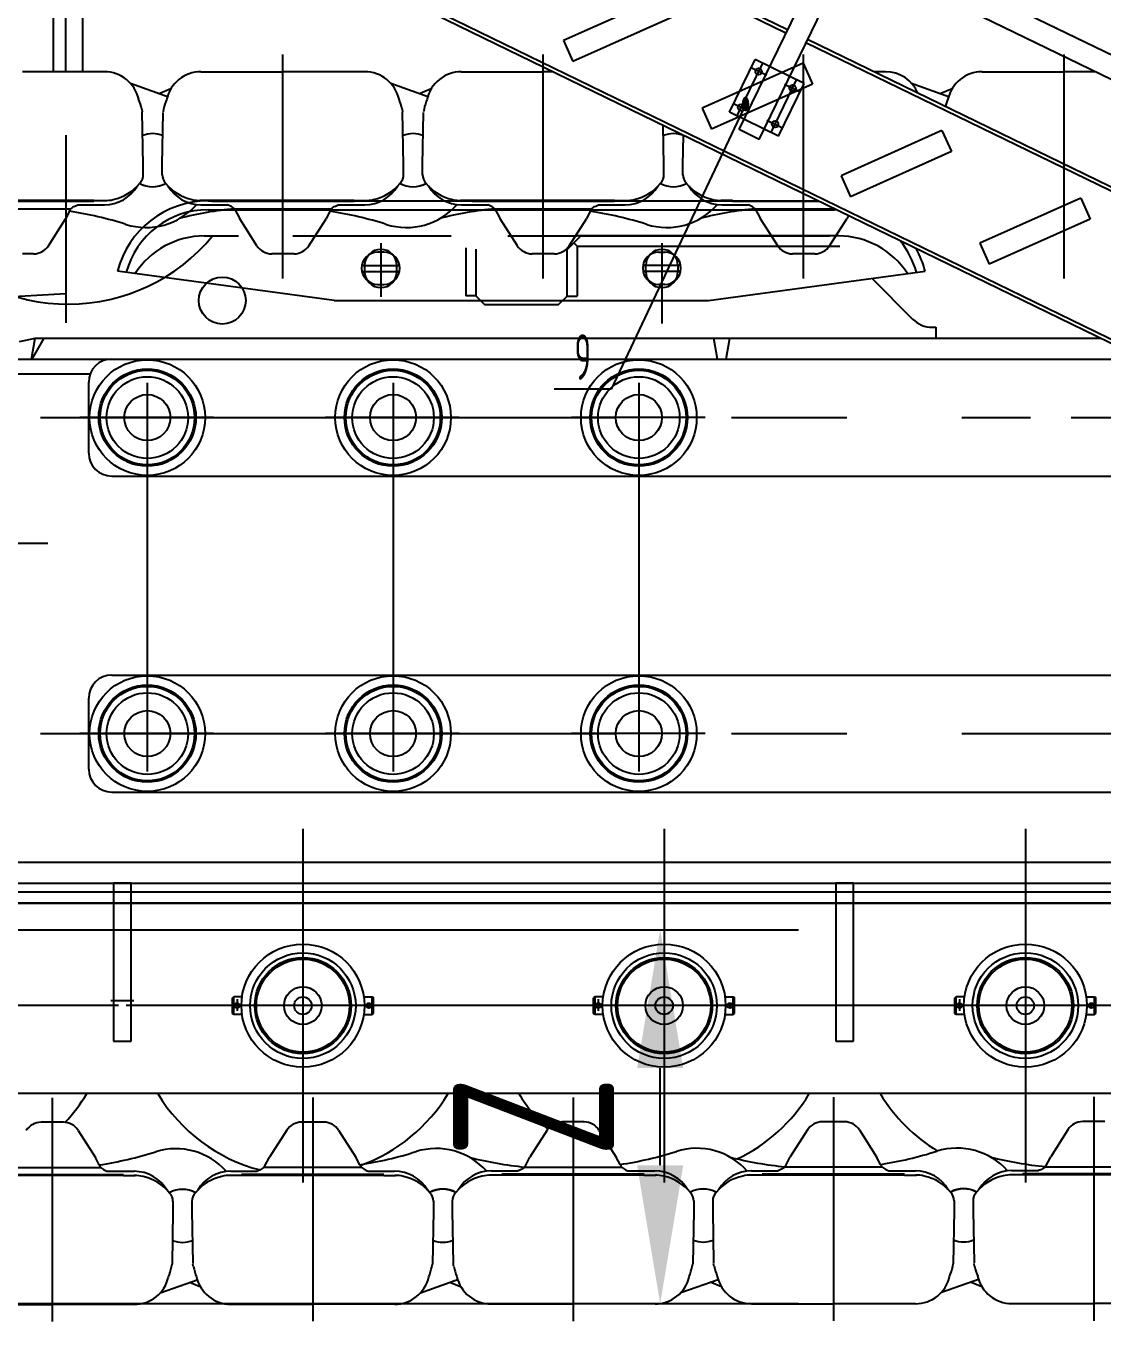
# Model space of a CAD drawing. Header units: millimetres. Extents: x 0 to 42000, y 0 to 29700.
# Drawn here: x 14657 to 16993, y 8203 to 11059 of the extents above; entities that cross this region are included whole.
import ezdxf
from ezdxf.enums import TextEntityAlignment as Align

# ---------------------------------------------------------------- set-up
doc = ezdxf.new("R2010")
doc.units = ezdxf.units.MM
doc.header["$LTSCALE"] = 1000
doc.linetypes.add('F', pattern=[0.75, 0.5, -0.25])
doc.linetypes.add('G', pattern=[2, 1.25, -0.25, 0.25, -0.25])
for name, color, linetype in [('01', 7, 'Continuous'), ('02', 1, 'Continuous'), ('04', 2, 'F'), ('05', 142, 'G'), ('08', 1, 'Continuous'), ('11', 3, 'Continuous')]:
    doc.layers.add(name, color=color, linetype=linetype)
doc.styles.get("Standard").update_dxf_attribs({"font": 'isocp', "width": 0.707, "bigfont": 'intecad.shx'})
doc.dimstyles.new('INTE', dxfattribs={"dimscale": 100, "dimtxt": 3.5, "dimasz": 3, "dimexe": 3, "dimexo": 0, "dimgap": 1, "dimtad": 1, "dimdec": 0, "dimdsep": 46, "dimtxsty": 'Standard', "dimcen": 0, "dimclrd": 1, "dimclre": 1, "dimclrt": 3, "dimaunit": 1, "dimadec": 0, "dimazin": 0, "dimtfac": 1, "dimtmove": 0, "dimatfit": 0, "dimfxl": 1, "dimarcsym": 0})

# ---------------------------------------------------------------- blocks, each defined once
blk = doc.blocks.new('were')
at = {"layer": '01', "ltscale": 1.333333}
for p, q in [((11930.9, 31577.2), (11930.9, 31766)), ((11957.2, 31577.2), (11957.2, 31766)), ((11994.2, 31577.2), (11994.2, 31766))]:
    blk.add_line(p, q, dxfattribs=at)
blk = doc.blocks.new('178')
for p, q in [((-12459.1, 12476.6), (-12451.2, 12521.6)), ((-12432.2, 12521.6), (-12458.1, 12476.6)), ((-12451.2, 12521.6), (-10978.1, 12521.6)), ((-12432.2, 12521.6), (-10139.2, 12521.6)), ((-10970.1, 12476.6), (-10978.1, 12521.6)), ((-10951.1, 12476.6), (-10943.2, 12521.6)), ((-10943.2, 12521.6), (-10139.2, 12521.6)), ((-12763.1, 12476.6), (-10046.7, 12476.6)), ((-12459.1, 12476.6), (-10970.1, 12476.6)), ((-12304.8, 12476.6), (-10046.7, 12476.6)), ((-10951.1, 12476.6), (-10046.7, 12476.6)), ((-13960.1, 12444.6), (-12331.5, 12444.6)), ((-12285.1, 12222.6), (-9710.3, 12222.6)), ((-12284.8, 11536.9), (-7964.8, 11536.9)), ((-13312.6, 11384.6), (-6835.6, 11384.6)), ((-13312.6, 11339.6), (-6835.6, 11339.6)), ((-13097.1, 11320.6), (-6477.1, 11320.6)), ((-13097.1, 11295.6), (-6445.1, 11295.6))]:
    blk.add_line(p, q)
at = {"ltscale": 0.8}
for centre, radius in [((-11870.1, 11073.6), 133.5), ((-11086.1, 11073.6), 133.5), ((-10302.1, 11073.6), 133.5), ((-11870.1, 11073.6), 114.5), ((-11086.1, 11073.6), 114.5), ((-10302.1, 11073.6), 114.5)]:
    blk.add_circle(centre, radius, dxfattribs=at)
for centre in [(-12013.1, 11073.6), (-11727.1, 11073.6), (-11229.1, 11073.6), (-10943.1, 11073.6), (-10445.1, 11073.6), (-10159.1, 11073.6)]:
    blk.add_circle(centre, 5.5)
at = {"layer": '01'}
for p, q in [((-12300.7, 13099.9), (-12478.7, 13099.9)), ((-12091.6, 13099.9), (-11913.6, 13099.9)), ((-11735.6, 13099.9), (-11913.6, 13099.9)), ((-11526.4, 13099.9), (-11348.4, 13099.9)), ((-11327.9, 13099.9), (-11348.4, 13099.9)), ((-10605.3, 13099.9), (-10630.7, 13099.9)), ((-10396.1, 13099.9), (-10218.1, 13099.9)), ((-10151, 13099.9), (-10218.1, 13099.9)), ((-12244.4, 13074.9), (-12161.9, 13045.9)), ((-12156.6, 13063.2), (-12181, 13053)), ((-11679.3, 13074.9), (-11596.8, 13045.9)), ((-11591.5, 13063.2), (-11615.9, 13053)), ((-10548.9, 13074.9), (-10466.4, 13045.9)), ((-10461.1, 13063.2), (-10485.5, 13053)), ((-12219.9, 13018.7), (-12218.7, 13012.8)), ((-12216.7, 12897.6), (-12218.7, 13012.8)), ((-12175.6, 12897.6), (-12173.6, 13011.8)), ((-12172.4, 13018.7), (-12173.6, 13012.8)), ((-11654.8, 13018.7), (-11653.6, 13012.8)), ((-11651.6, 12897.6), (-11653.6, 13012.8)), ((-11610.4, 12897.6), (-11608.4, 13011.8)), ((-11607.2, 13018.7), (-11608.4, 13012.8)), ((-11086.4, 12897.6), (-11087.9, 12983.1)), ((-11045.3, 12897.6), (-11044.1, 12961.9)), ((-12216.7, 12875.7), (-12216.7, 12897.6)), ((-12175.6, 12875.7), (-12175.6, 12897.6)), ((-11651.6, 12875.7), (-11651.6, 12897.6)), ((-11610.4, 12875.7), (-11610.4, 12897.6)), ((-11086.4, 12875.7), (-11086.4, 12897.6)), ((-11045.3, 12875.7), (-11045.3, 12897.6)), ((-12324.2, 12818.6), (-12633.3, 12818.6)), ((-12583.7, 12802.7), (-12373.8, 12802.7)), ((-12376.7, 12797.3), (-12385.1, 12781.1)), ((-12376.7, 12797.3), (-12373.8, 12802.7)), ((-12358.5, 12811.2), (-12300.9, 12811.2)), ((-12324.2, 12820.5), (-12298.7, 12820.5)), ((-12068.1, 12820.5), (-12093.6, 12820.5)), ((-12091.4, 12811.2), (-12033.8, 12811.2)), ((-11759.1, 12818.6), (-12068.1, 12818.6)), ((-12018.5, 12802.7), (-12007.2, 12781.1)), ((-12018.5, 12802.7), (-11808.7, 12802.7)), ((-11811.5, 12797.3), (-11819.9, 12781.1)), ((-11811.5, 12797.3), (-11808.7, 12802.7)), ((-11793.3, 12811.2), (-11735.8, 12811.2)), ((-11759.1, 12820.5), (-11733.6, 12820.5)), ((-11502.9, 12820.5), (-11528.4, 12820.5)), ((-11526.2, 12811.2), (-11468.7, 12811.2)), ((-11193.9, 12818.6), (-11503, 12818.6)), ((-11453.4, 12802.7), (-11442.1, 12781.1)), ((-11453.4, 12802.7), (-11243.5, 12802.7)), ((-11246.3, 12797.3), (-11254.8, 12781.1)), ((-11246.3, 12797.3), (-11243.5, 12802.7)), ((-11228.2, 12811.2), (-11170.6, 12811.2)), ((-11193.9, 12820.5), (-11168.4, 12820.5)), ((-10937.8, 12820.5), (-10963.3, 12820.5)), ((-10961.1, 12811.2), (-10903.5, 12811.2)), ((-10749.6, 12818.6), (-10937.8, 12818.6)), ((-10888.2, 12802.7), (-10876.9, 12781.1)), ((-10888.2, 12802.7), (-10717.1, 12802.7)), ((-12422.4, 12722.5), (-12385.1, 12781.1)), ((-11969.9, 12722.5), (-12007.2, 12781.1)), ((-11857.3, 12722.5), (-11819.9, 12781.1)), ((-11404.7, 12722.5), (-11442.1, 12781.1)), ((-11292.1, 12722.5), (-11254.8, 12781.1)), ((-10839.6, 12722.5), (-10876.9, 12781.1)), ((-10727, 12722.5), (-10689.6, 12781.1)), ((-10686.2, 12787.7), (-10689.6, 12781.1)), ((-12084.6, 12743.6), (-12009.7, 12743.6)), ((-12066.1, 12743.6), (-12009.7, 12743.6)), ((-11892.1, 12743.6), (-11548, 12743.6)), ((-11892.1, 12743.6), (-11548, 12743.6)), ((-11425.3, 12743.6), (-11275.6, 12743.6)), ((-11296.8, 12714), (-11267, 12743.6)), ((-10707.6, 12743.6), (-11275.6, 12743.6)), ((-11267, 12743.6), (-10727.1, 12743.6)), ((-11516.5, 12717.8), (-11516.8, 12613.7)), ((-11494.5, 12714.9), (-11494.8, 12613.7)), ((-11296.8, 12613), (-11296.8, 12714)), ((-11274.8, 12721.6), (-11282, 12728.8)), ((-11274.8, 12721.6), (-10705.1, 12721.6)), ((-11274.8, 12721.6), (-11274.8, 12613)), ((-12454.6, 12704.9), (-12478.7, 12704.9)), ((-11913.6, 12704.9), (-11937.8, 12704.9)), ((-11889.4, 12704.9), (-11913.6, 12704.9)), ((-11694.6, 12708.6), (-11707.6, 12708.6)), ((-11348.4, 12704.9), (-11372.6, 12704.9)), ((-11324.2, 12704.9), (-11348.4, 12704.9)), ((-11097.6, 12708.6), (-11084.6, 12708.6)), ((-10783.3, 12704.9), (-10807.5, 12704.9)), ((-10759.1, 12704.9), (-10783.3, 12704.9)), ((-11802.6, 12603.6), (-12272.6, 12667.6)), ((-11736.1, 12679.6), (-11736.1, 12666.6)), ((-11666.1, 12666.6), (-11666.1, 12679.6)), ((-11126.1, 12666.6), (-11126.1, 12679.6)), ((-11056.1, 12679.6), (-11056.1, 12666.6)), ((-10989.6, 12603.6), (-10519.6, 12667.6)), ((-11707.6, 12638.6), (-11694.6, 12638.6)), ((-11084.6, 12638.6), (-11097.6, 12638.6)), ((-10635.4, 12651.8), (-10546.7, 12563.2)), ((-11802.6, 12603.6), (-10989.6, 12603.6)), ((-11494.8, 12613.7), (-11516.8, 12613.7)), ((-11494.8, 12613.7), (-11475.9, 12594.6)), ((-11315.4, 12594.6), (-11296.8, 12613)), ((-11296.8, 12613), (-11274.8, 12613)), ((-11475.9, 12594.6), (-11315.4, 12594.6)), ((-10504.3, 12545.6), (-10496.1, 12545.6)), ((-10496.1, 12545.6), (-10496.1, 12520.6)), ((-12485.1, 12514.6), (-12451.1, 12521.6)), ((-12451.1, 12521.6), (-10496.1, 12521.6)), ((-10978.1, 12521.6), (-10943.2, 12521.6)), ((-12285.1, 12476.6), (-10541.5, 12476.6)), ((-10465.4, 12476.6), (-10046.7, 12476.6)), ((-12335.1, 12272.6), (-12335.1, 12426.6)), ((-12284.8, 11790.9), (-10541.2, 11790.9)), ((-10465.1, 11790.9), (-7964.8, 11790.9)), ((-12334.8, 11586.9), (-12334.8, 11740.9)), ((-12281.1, 11339.6), (-12281.1, 10996.6)), ((-12243.1, 11339.6), (-12281.1, 11339.6)), ((-12243.1, 10996.6), (-12243.1, 11339.6)), ((-10713.1, 11339.6), (-10713.1, 10996.6)), ((-10675.1, 11339.6), (-10713.1, 11339.6)), ((-10675.1, 10996.6), (-10675.1, 11339.6)), ((-6445.1, 11295.6), (-13097.1, 11295.6)), ((-12287.1, 11084.7), (-12237.1, 11084.7)), ((-12020.1, 11092.6), (-12023.1, 11090.9)), ((-12023.1, 11056.3), (-12023.1, 11090.9)), ((-12002.3, 11092.6), (-12020.1, 11092.6)), ((-12020.1, 11054.6), (-12020.1, 11092.6)), ((-11738, 11092.6), (-11720.1, 11092.6)), ((-11720.1, 11092.6), (-11717.1, 11090.9)), ((-11720.1, 11054.6), (-11720.1, 11092.6)), ((-11717.1, 11056.3), (-11717.1, 11090.9)), ((-11236.1, 11092.6), (-11239.1, 11090.9)), ((-11239.1, 11056.3), (-11239.1, 11090.9)), ((-11218.3, 11092.6), (-11236.1, 11092.6)), ((-11236.1, 11054.6), (-11236.1, 11092.6)), ((-10954, 11092.6), (-10936.1, 11092.6)), ((-10936.1, 11092.6), (-10933.1, 11090.9)), ((-10936.1, 11054.6), (-10936.1, 11092.6)), ((-10933.1, 11056.3), (-10933.1, 11090.9)), ((-10452.1, 11092.6), (-10455.1, 11090.9)), ((-10455.1, 11056.3), (-10455.1, 11090.9)), ((-10434.3, 11092.6), (-10452.1, 11092.6)), ((-10452.1, 11054.6), (-10452.1, 11092.6)), ((-10170, 11092.6), (-10152.1, 11092.6)), ((-10152.1, 11092.6), (-10149.1, 11090.9)), ((-10152.1, 11054.6), (-10152.1, 11092.6)), ((-10149.1, 11056.3), (-10149.1, 11090.9)), ((-12020.1, 11054.6), (-12023.1, 11056.3)), ((-12002.3, 11054.6), (-12020.1, 11054.6)), ((-11738, 11054.6), (-11720.1, 11054.6)), ((-11720.1, 11054.6), (-11717.1, 11056.3)), ((-11236.1, 11054.6), (-11239.1, 11056.3)), ((-11218.3, 11054.6), (-11236.1, 11054.6)), ((-10954, 11054.6), (-10936.1, 11054.6)), ((-10936.1, 11054.6), (-10933.1, 11056.3)), ((-10452.1, 11054.6), (-10455.1, 11056.3)), ((-10434.3, 11054.6), (-10452.1, 11054.6)), ((-10170, 11054.6), (-10152.1, 11054.6)), ((-10152.1, 11054.6), (-10149.1, 11056.3)), ((-12281.1, 10996.6), (-12243.1, 10996.6)), ((-10713.1, 10996.6), (-10675.1, 10996.6)), ((-7169.1, 10882.6), (-13097.1, 10882.6)), ((-12414.1, 10820.4), (-12438.3, 10820.4)), ((-12389.9, 10820.4), (-12414.1, 10820.4)), ((-12357.8, 10802.8), (-12320.4, 10744.2)), ((-11905.2, 10803.2), (-11942.6, 10744.6)), ((-11848.9, 10820.8), (-11873.1, 10820.8)), ((-11824.8, 10820.8), (-11848.9, 10820.8)), ((-11792.6, 10803.2), (-11755.3, 10744.6)), ((-11340.1, 10803.6), (-11377.4, 10745)), ((-11283.8, 10821.2), (-11308, 10821.2)), ((-11259.6, 10821.2), (-11283.8, 10821.2)), ((-11227.5, 10803.6), (-11190.1, 10745)), ((-10774.9, 10804), (-10812.3, 10745.4)), ((-10718.6, 10821.6), (-10742.8, 10821.6)), ((-10694.4, 10821.6), (-10718.6, 10821.6)), ((-10662.3, 10804), (-10625, 10745.4)), ((-10209.8, 10804.4), (-10247.1, 10745.8)), ((-10153.5, 10822), (-10177.6, 10822)), ((-10129.3, 10822), (-10153.5, 10822)), ((-12312, 10728), (-12320.4, 10744.2)), ((-11953.9, 10723), (-11942.6, 10744.6)), ((-11746.8, 10728.4), (-11755.3, 10744.6)), ((-11388.7, 10723.4), (-11377.4, 10745)), ((-11181.7, 10728.8), (-11190.1, 10745)), ((-10823.5, 10723.8), (-10812.3, 10745.4)), ((-10616.5, 10729.2), (-10625, 10745.4)), ((-10258.4, 10724.2), (-10247.1, 10745.8)), ((-12519, 10722.6), (-12309.2, 10722.6)), ((-12312, 10728), (-12309.2, 10722.6)), ((-12293.8, 10714.1), (-12236.3, 10714.1)), ((-12026.7, 10714.5), (-11969.2, 10714.5)), ((-11953.9, 10723), (-11744, 10723)), ((-11746.8, 10728.4), (-11744, 10723)), ((-11728.7, 10714.5), (-11671.1, 10714.5)), ((-11461.6, 10714.9), (-11404, 10714.9)), ((-11388.7, 10723.4), (-11178.9, 10723.4)), ((-11181.7, 10728.8), (-11178.9, 10723.4)), ((-11163.5, 10714.9), (-11106, 10714.9)), ((-10896.4, 10715.3), (-10838.9, 10715.3)), ((-10823.5, 10723.8), (-10613.7, 10723.8)), ((-10616.5, 10729.2), (-10613.7, 10723.8)), ((-10598.4, 10715.3), (-10540.8, 10715.3)), ((-10331.3, 10715.7), (-10273.7, 10715.7)), ((-10258.4, 10724.2), (-10048.5, 10724.2)), ((-12259.6, 10706.8), (-12568.6, 10706.8)), ((-12259.6, 10704.8), (-12234.1, 10704.8)), ((-12003.5, 10705.2), (-12028.9, 10705.2)), ((-11694.4, 10707.2), (-12003.5, 10707.2)), ((-11694.4, 10705.2), (-11668.9, 10705.2)), ((-11438.3, 10705.7), (-11463.8, 10705.7)), ((-11129.3, 10707.6), (-11438.3, 10707.6)), ((-11129.3, 10705.7), (-11103.8, 10705.7)), ((-10873.1, 10706.1), (-10898.6, 10706.1)), ((-10564.1, 10708), (-10873.1, 10708)), ((-10564.1, 10706.1), (-10538.6, 10706.1)), ((-10308, 10706.5), (-10333.5, 10706.5)), ((-9998.9, 10708.4), (-10308, 10708.4)), ((-12152.1, 10627.7), (-12154.1, 10512.5)), ((-12152.1, 10649.6), (-12152.1, 10627.7)), ((-12110.9, 10650), (-12110.9, 10628.1)), ((-12110.9, 10628.1), (-12108.9, 10513.9)), ((-11586.9, 10628.1), (-11588.9, 10512.9)), ((-11586.9, 10650), (-11586.9, 10628.1)), ((-11545.8, 10650.4), (-11545.8, 10628.5)), ((-11545.8, 10628.5), (-11543.8, 10514.3)), ((-11021.8, 10628.5), (-11023.8, 10513.3)), ((-11021.8, 10650.4), (-11021.8, 10628.5)), ((-10980.6, 10650.8), (-10980.6, 10628.9)), ((-10980.6, 10628.9), (-10978.6, 10514.7)), ((-10456.6, 10628.9), (-10458.6, 10513.7)), ((-10456.6, 10650.8), (-10456.6, 10628.9)), ((-10415.5, 10651.2), (-10415.5, 10629.3)), ((-10415.5, 10629.3), (-10413.5, 10515.2)), ((-12155.3, 10506.6), (-12154.1, 10512.5)), ((-12107.7, 10507), (-12108.9, 10512.9)), ((-11590.1, 10507), (-11588.9, 10512.9)), ((-11542.6, 10507.4), (-11543.8, 10513.3)), ((-11025, 10507.4), (-11023.8, 10513.3)), ((-10977.4, 10507.8), (-10978.6, 10513.7)), ((-10459.8, 10507.8), (-10458.6, 10513.7)), ((-10412.3, 10508.2), (-10413.5, 10514.1)), ((-12179.8, 10450.4), (-12097.3, 10479.4)), ((-12092, 10462.5), (-12116.4, 10472.7)), ((-11614.6, 10450.8), (-11532.1, 10479.8)), ((-11526.8, 10462.9), (-11551.2, 10473.1)), ((-11049.5, 10451.2), (-10967, 10480.3)), ((-10961.7, 10463.3), (-10986.1, 10473.5)), ((-10484.3, 10451.6), (-10401.8, 10480.7)), ((-10396.5, 10463.8), (-10420.9, 10473.9)), ((-12592.1, 10425.4), (-12414.1, 10425.4)), ((-12236.1, 10425.4), (-12414.1, 10425.4)), ((-12026.9, 10425.8), (-11848.9, 10425.8)), ((-11670.9, 10425.8), (-11848.9, 10425.8)), ((-11461.8, 10426.3), (-11283.8, 10426.3)), ((-11105.8, 10426.3), (-11283.8, 10426.3)), ((-10896.6, 10426.7), (-10718.6, 10426.7)), ((-10540.6, 10426.7), (-10718.6, 10426.7)), ((-10331.5, 10427.1), (-10153.5, 10427.1)), ((-9975.5, 10427.1), (-10153.5, 10427.1))]:
    blk.add_line(p, q, dxfattribs=at)
at = {"layer": '01', "color": 7, "linetype": 'Continuous'}
for p, q in [((-12076.1, 12819.6), (-10751.8, 12819.6)), ((-12076.1, 12800.6), (-10716.1, 12800.6)), ((-10541.2, 11790.9), (-10465.1, 11790.9))]:
    blk.add_line(p, q, dxfattribs=at)
at = {"layer": '01'}
for centre, radius in [((-12045.1, 12603.6), 51), ((-12207.8, 12349.6), 125.5), ((-12207.8, 12349.6), 105.5), ((-11674.4, 12349.6), 125.5), ((-11674.4, 12349.6), 105.5), ((-11141, 12349.6), 125.5), ((-11141, 12349.6), 105.5), ((-12207.8, 12349.6), 102.5), ((-12207.8, 12349.6), 88.5), ((-11674.4, 12349.6), 102.5), ((-11674.4, 12349.6), 88.5), ((-11141, 12349.6), 102.5), ((-11141, 12349.6), 88.5), ((-12207.8, 12349.6), 50), ((-11674.4, 12349.6), 50), ((-11141, 12349.6), 50), ((-12207.8, 11663.9), 125.5), ((-12207.8, 11663.9), 105.5), ((-11674.4, 11663.9), 125.5), ((-11674.4, 11663.9), 105.5), ((-11141, 11663.9), 125.5), ((-11141, 11663.9), 105.5), ((-12207.8, 11663.9), 102.5), ((-12207.8, 11663.9), 88.5), ((-11674.4, 11663.9), 102.5), ((-11674.4, 11663.9), 88.5), ((-11141, 11663.9), 102.5), ((-11141, 11663.9), 88.5), ((-12207.8, 11663.9), 50), ((-11674.4, 11663.9), 50), ((-11141, 11663.9), 50), ((-11870.1, 11073.6), 104.5), ((-11870.1, 11073.6), 101), ((-11086.1, 11073.6), 104.5), ((-11086.1, 11073.6), 101), ((-10302.1, 11073.6), 104.5), ((-10302.1, 11073.6), 101), ((-11870.1, 11073.6), 19), ((-11086.1, 11073.6), 19), ((-10302.1, 11073.6), 19)]:
    blk.add_circle(centre, radius, dxfattribs=at)
at = {"layer": '01', "color": 7, "linetype": 'Continuous'}
for centre in [(-11870.1, 11073.6), (-11086.1, 11073.6), (-10302.1, 11073.6)]:
    blk.add_circle(centre, 40.8, dxfattribs=at)
at = {"layer": '01'}
for centre, radius, start, end in [((-12300.7, 13023.9), 76, 12.6518, 90), ((-12091.6, 13023.9), 76, 90, 167.3482), ((-11735.6, 13023.9), 76, 12.6518, 90), ((-11526.4, 13023.9), 76, 90, 167.3482), ((-10605.3, 13023.9), 76, 22.8893, 90), ((-10396.1, 13023.9), 76, 90, 167.3482), ((-12368.3, 12985.4), 152, 12.6518, 21.2511), ((-12024.1, 12985.4), 152, 158.7489, 167.3482), ((-11803.1, 12985.4), 152, 12.6518, 21.2511), ((-11458.9, 12985.4), 152, 158.7489, 167.3482), ((-10328.6, 12985.4), 152, 158.7489, 165.1525), ((-12196.2, 12908.1), 57.7, 67.9139, 112.0785), ((-11631, 12908.1), 57.7, 67.9139, 112.0785), ((-11065.8, 12908.1), 57.7, 67.9139, 112.0785), ((-12303.1, 12921.3), 101, 282.1749, 321.3829), ((-12196.2, 12908.1), 57.7, 240.2946, 299.438), ((-12196.2, 12908.1), 57.7, 240.5548, 299.0453), ((-12242.1, 12876.3), 25.4, 315.0179, 1.2009), ((-12150.2, 12876.3), 25.4, 178.7991, 224.9821), ((-12089.3, 12921.3), 101, 218.6171, 257.8251), ((-11737.9, 12921.3), 101, 282.1749, 321.3829), ((-11631, 12908.1), 57.7, 240.2946, 299.438), ((-11631, 12908.1), 57.7, 240.5548, 299.0453), ((-11677, 12876.3), 25.4, 315.0179, 1.2009), ((-11585, 12876.3), 25.4, 178.7991, 224.9821), ((-11524.1, 12921.3), 101, 218.6171, 257.8251), ((-11172.7, 12921.3), 101, 282.1749, 321.3829), ((-11065.8, 12908.1), 57.7, 240.2946, 299.438), ((-11065.8, 12908.1), 57.7, 240.5548, 299.0453), ((-11111.8, 12876.3), 25.4, 315.0179, 1.2009), ((-11019.9, 12876.3), 25.4, 178.7991, 224.9821), ((-10959, 12921.3), 101, 218.6171, 257.8251), ((-12301.3, 12894.7), 83.4, 270.2235, 329.4678), ((-12091.1, 12894.7), 83.4, 210.5322, 269.7765), ((-11736.1, 12894.7), 83.4, 270.2235, 329.4678), ((-11525.9, 12894.7), 83.4, 210.5322, 269.7765), ((-11171, 12894.7), 83.4, 270.2235, 329.4678), ((-10960.7, 12894.7), 83.4, 210.5322, 269.7765), ((-12501.5, 11983.8), 823, 72.5164, 81.2729), ((-12299.7, 12896.7), 76.2, 269.2471, 283.6527), ((-12076.1, 12616.6), 203, 90, 165.4496), ((-12210.4, 12908.1), 146, 252.5164, 318.5286), ((-12076.1, 12616.6), 184, 90, 164.744), ((-11936.4, 11983.8), 823, 95.7282, 104.1657), ((-12092.6, 12896.7), 76.2, 256.3473, 270.7529), ((-11936.4, 11983.8), 823, 72.5164, 81.2729), ((-11734.6, 12896.7), 76.2, 269.2471, 283.6527), ((-11645.2, 12908.1), 146, 252.5164, 318.5286), ((-11371.2, 11983.8), 823, 95.7282, 104.1657), ((-11527.4, 12896.7), 76.2, 256.3473, 270.7529), ((-11371.2, 11983.8), 823, 72.5164, 81.2729), ((-11169.4, 12896.7), 76.2, 269.2471, 283.6527), ((-11080.1, 12908.1), 146, 252.5164, 318.5286), ((-10806, 11983.8), 823, 95.7282, 104.1657), ((-10962.3, 12896.7), 76.2, 256.3473, 270.7529), ((-10716.1, 12616.6), 184, 88.9135, 90), ((-12379.6, 13001.6), 406, 219.8205, 320.546), ((-12084.6, 12565.6), 178, 90, 147.0768), ((-10707.6, 12565.6), 178, 32.9232, 90), ((-12454.6, 12743), 38.1, 270, 327.4867), ((-11937.8, 12743), 38.1, 212.5133, 270), ((-11889.4, 12743), 38.1, 270, 327.4867), ((-11701.1, 12679.6), 35, 0, 180), ((-11372.6, 12743), 38.1, 212.5133, 270), ((-11324.2, 12743), 38.1, 270, 327.4867), ((-11091.1, 12679.6), 35, 0, 180), ((-10807.5, 12743), 38.1, 212.5133, 270), ((-10759.1, 12743), 38.1, 270, 327.4867), ((-10716.1, 12616.6), 184, 15.256, 39.2003), ((-10716.1, 12616.6), 203, 14.5504, 29.4433), ((-11707.6, 12673.6), 35, 90, 270), ((-11694.6, 12673.6), 35, 270, 90), ((-11097.6, 12673.6), 35, 90, 270), ((-11084.6, 12673.6), 35, 270, 90), ((-11701.1, 12666.6), 35, 180, 0), ((-11091.1, 12666.6), 35, 180, 0), ((-10504.3, 12605.6), 60, 225, 270), ((-12285.1, 12426.6), 50, 90, 180), ((-12285.1, 12272.6), 50, 180, 270), ((-12284.8, 11740.9), 50, 90, 180), ((-12284.8, 11586.9), 50, 180, 270), ((-12438.3, 10782.3), 38.1, 90, 147.4867), ((-12389.9, 10782.3), 38.1, 32.5133, 90), ((-11873.1, 10782.7), 38.1, 90, 147.4867), ((-11824.8, 10782.7), 38.1, 32.5133, 90), ((-11308, 10783.1), 38.1, 90, 147.4867), ((-11259.6, 10783.1), 38.1, 32.5133, 90), ((-10742.8, 10783.5), 38.1, 90, 147.4867), ((-10694.4, 10783.5), 38.1, 32.5133, 90), ((-10177.6, 10783.9), 38.1, 90, 147.4867), ((-12436.9, 11541.5), 823, 278.7271, 287.4836), ((-12145.7, 10617.2), 146, 41.4714, 107.4836), ((-11871.7, 11541.9), 823, 278.7271, 287.4836), ((-11580.6, 10617.6), 146, 41.4714, 107.4836), ((-11306.6, 11542.3), 823, 255.8343, 264.2718), ((-11306.6, 11542.3), 823, 278.7271, 287.4836), ((-11015.4, 10618), 146, 41.4714, 107.4836), ((-10741.4, 11542.7), 823, 255.8343, 264.2718), ((-10741.4, 11542.7), 823, 278.7271, 287.4836), ((-10450.3, 10618.4), 146, 41.4714, 107.4836), ((-10176.2, 11543.1), 823, 255.8343, 264.2718), ((-12236.6, 10630.7), 83.4, 30.5322, 89.7765), ((-12026.4, 10631.1), 83.4, 90.2235, 149.4678), ((-11671.5, 10631.1), 83.4, 30.5322, 89.7765), ((-11461.3, 10631.5), 83.4, 90.2235, 149.4678), ((-11106.3, 10631.5), 83.4, 30.5322, 89.7765), ((-10896.1, 10631.9), 83.4, 90.2235, 149.4678), ((-10541.1, 10631.9), 83.4, 30.5322, 89.7765), ((-10330.9, 10632.3), 83.4, 90.2235, 149.4678), ((-12235.1, 10628.6), 76.2, 76.3473, 90.7529), ((-12238.4, 10604), 101, 38.6171, 77.8251), ((-12024.6, 10604.4), 101, 102.1749, 141.3829), ((-12027.9, 10629.1), 76.2, 89.2471, 103.6527), ((-11669.9, 10629.1), 76.2, 76.3473, 90.7529), ((-11673.2, 10604.4), 101, 38.6171, 77.8251), ((-11459.5, 10604.8), 101, 102.1749, 141.3829), ((-11462.8, 10629.5), 76.2, 89.2471, 103.6527), ((-11104.8, 10629.5), 76.2, 76.3473, 90.7529), ((-11108.1, 10604.8), 101, 38.6171, 77.8251), ((-10894.3, 10605.2), 101, 102.1749, 141.3829), ((-10897.6, 10629.9), 76.2, 89.2471, 103.6527), ((-10539.6, 10629.9), 76.2, 76.3473, 90.7529), ((-10542.9, 10605.2), 101, 38.6171, 77.8251), ((-10329.2, 10605.7), 101, 102.1749, 141.3829), ((-10332.5, 10630.3), 76.2, 89.2471, 103.6527), ((-12131.5, 10617.6), 57.7, 60.562, 119.7054), ((-12131.5, 10617.2), 57.7, 60.9547, 119.4452), ((-12177.5, 10649.1), 25.4, 358.7991, 44.9821), ((-12085.5, 10649.5), 25.4, 135.0179, 181.2009), ((-11566.4, 10618), 57.7, 60.562, 119.7054), ((-11566.4, 10617.6), 57.7, 60.9547, 119.4452), ((-11612.3, 10649.5), 25.4, 358.7991, 44.9821), ((-11520.4, 10649.9), 25.4, 135.0179, 181.2009), ((-11001.2, 10618.4), 57.7, 60.562, 119.7054), ((-11001.2, 10618), 57.7, 60.9547, 119.4452), ((-11047.2, 10649.9), 25.4, 358.7991, 44.9821), ((-10955.2, 10650.3), 25.4, 135.0179, 181.2009), ((-10436, 10618.8), 57.7, 60.562, 119.7054), ((-10436, 10618.4), 57.7, 60.9547, 119.4452), ((-10482, 10650.3), 25.4, 358.7991, 44.9821), ((-10390.1, 10650.7), 25.4, 135.0179, 181.2009), ((-12131.5, 10617.6), 57.7, 247.9215, 292.0861), ((-11566.4, 10618), 57.7, 247.9215, 292.0861), ((-11001.2, 10618.4), 57.7, 247.9215, 292.0861), ((-10436, 10618.8), 57.7, 247.9215, 292.0861), ((-12236.1, 10501.4), 76, 270, 347.3482), ((-12303.6, 10539.9), 152, 338.7489, 347.3482), ((-11959.4, 10540.3), 152, 192.6518, 201.2511), ((-12026.9, 10501.8), 76, 192.6518, 270), ((-11670.9, 10501.8), 76, 270, 347.3482), ((-11738.4, 10540.3), 152, 338.7489, 347.3482), ((-11394.3, 10540.7), 152, 192.6518, 201.2511), ((-11461.8, 10502.3), 76, 192.6518, 270), ((-11105.8, 10502.3), 76, 270, 347.3482), ((-11173.3, 10540.7), 152, 338.7489, 347.3482), ((-10829.1, 10541.1), 152, 192.6518, 201.2511), ((-10896.6, 10502.7), 76, 192.6518, 270), ((-10540.6, 10502.7), 76, 270, 347.3482), ((-10608.1, 10541.1), 152, 338.7489, 347.3482), ((-10263.9, 10541.5), 152, 192.6518, 201.2511), ((-10331.5, 10503.1), 76, 192.6518, 270)]:
    blk.add_arc(centre, radius, start, end, dxfattribs=at)
at = {"layer": '01', "color": 7, "linetype": 'Continuous'}
for centre, start, end in [((-12654.1, 11073.6), 316.5674, 328.7805), ((-11870.1, 11073.6), 211.2195, 255.4005), ((-11870.1, 11073.6), 289.9781, 328.7805), ((-11086.1, 11073.6), 211.2195, 226.5356), ((-11086.1, 11073.6), 295.5088, 328.7805), ((-10302.1, 11073.6), 211.2195, 238.8613)]:
    blk.add_arc(centre, 368.5, start, end, dxfattribs=at)
at = {"layer": '01'}
for points in [[(-12373.8, 12802.7), (-12370.9, 12804.9), (-12366.2, 12808.4), (-12360.7, 12810.5), (-12358.5, 12811.2)], [(-12018.5, 12802.7), (-12021.4, 12804.9), (-12026.2, 12808.4), (-12031.6, 12810.5), (-12033.8, 12811.2)], [(-11808.7, 12802.7), (-11805.8, 12804.9), (-11801, 12808.4), (-11795.5, 12810.5), (-11793.3, 12811.2)], [(-11453.4, 12802.7), (-11456.2, 12804.9), (-11461, 12808.4), (-11466.5, 12810.5), (-11468.7, 12811.2)], [(-11243.5, 12802.7), (-11240.6, 12804.9), (-11235.9, 12808.4), (-11230.4, 12810.5), (-11228.2, 12811.2)], [(-10888.2, 12802.7), (-10891.1, 12804.9), (-10895.8, 12808.4), (-10901.3, 12810.5), (-10903.5, 12811.2)], [(-12309.2, 10722.6), (-12306.3, 10720.5), (-12301.5, 10717), (-12296, 10714.8), (-12293.8, 10714.1)], [(-11953.9, 10723), (-11956.7, 10720.9), (-11961.5, 10717.4), (-11967, 10715.2), (-11969.2, 10714.5)], [(-11744, 10723), (-11741.1, 10720.9), (-11736.4, 10717.4), (-11730.9, 10715.2), (-11728.7, 10714.5)], [(-11388.7, 10723.4), (-11391.6, 10721.3), (-11396.3, 10717.8), (-11401.8, 10715.6), (-11404, 10714.9)], [(-11178.9, 10723.4), (-11176, 10721.3), (-11171.2, 10717.8), (-11165.7, 10715.6), (-11163.5, 10714.9)], [(-10823.5, 10723.8), (-10826.4, 10721.7), (-10831.2, 10718.2), (-10836.7, 10716), (-10838.9, 10715.3)], [(-10613.7, 10723.8), (-10610.8, 10721.7), (-10606, 10718.2), (-10600.6, 10716), (-10598.4, 10715.3)], [(-10258.4, 10724.2), (-10261.3, 10722.1), (-10266, 10718.6), (-10271.5, 10716.5), (-10273.7, 10715.7)]]:
    blk.add_open_spline(points, degree=3, knots=[0, 0, 0, 0, 10.687799, 17.638463, 17.638463, 17.638463, 17.638463], dxfattribs=at)
at = {"layer": '05'}
for p, q in [((-11913.6, 12651.5), (-11913.6, 13137.1)), ((-11348.4, 12651.5), (-11348.4, 13137.1)), ((-10783.3, 12651.5), (-10783.3, 13137.1)), ((-10218.1, 12651.5), (-10218.1, 13137.1)), ((-12324.2, 12820.5), (-12633.3, 12820.5)), ((-11759.1, 12820.5), (-12068.1, 12820.5)), ((-11193.9, 12820.5), (-11502.9, 12820.5)), ((-12064.1, 12349.6), (-12354.2, 12349.6)), ((-11530.7, 12349.6), (-11820.8, 12349.6)), ((-10997.3, 12349.6), (-11287.4, 12349.6)), ((-12423.4, 12076.6), (-15628.1, 12076.6)), ((-12064.1, 11663.9), (-12354.2, 11663.9)), ((-11530.7, 11663.9), (-11820.8, 11663.9)), ((-10997.3, 11663.9), (-11287.4, 11663.9)), ((-11870.1, 11457.1), (-11870.1, 10690.1)), ((-11086.1, 11457.1), (-11086.1, 10690.1)), ((-10302.1, 11457.1), (-10302.1, 10690.1)), ((-11870.1, 11216.1), (-11870.1, 10931.1)), ((-11086.1, 11216.1), (-11086.1, 10931.1)), ((-10302.1, 11216.1), (-10302.1, 10931.1)), ((-12270.6, 11073.6), (-13037.6, 11073.6)), ((-11486.6, 11073.6), (-12253.6, 11073.6)), ((-11727.6, 11073.6), (-12012.6, 11073.6)), ((-10702.6, 11073.6), (-11469.6, 11073.6)), ((-10943.6, 11073.6), (-11228.6, 11073.6)), ((-9918.6, 11073.6), (-10685.6, 11073.6)), ((-10162.6, 11073.6), (-10447.6, 11073.6)), ((-12414.1, 10873.8), (-12414.1, 10388.3)), ((-11848.9, 10874.2), (-11848.9, 10388.7)), ((-11283.8, 10874.6), (-11283.8, 10389.1)), ((-10718.6, 10875), (-10718.6, 10389.5)), ((-10153.5, 10875.4), (-10153.5, 10389.9)), ((-12259.6, 10704.8), (-12568.6, 10704.8)), ((-11694.4, 10705.2), (-12003.5, 10705.2)), ((-11129.3, 10705.7), (-11438.3, 10705.7)), ((-10564.1, 10706.1), (-10873.1, 10706.1)), ((-9998.9, 10706.5), (-10308, 10706.5))]:
    blk.add_line(p, q, dxfattribs=at)
at = {"layer": '05', "color": 4, "linetype": 'G'}
for p, q in [((-11701.1, 12728.1), (-11701.1, 12611.5)), ((-11091.1, 12728.1), (-11091.1, 12611.5)), ((-11740.9, 12679.6), (-11660.9, 12679.6)), ((-11740.9, 12666.6), (-11660.9, 12666.6)), ((-11051.4, 12679.6), (-11131.4, 12679.6)), ((-11051.4, 12666.6), (-11131.4, 12666.6)), ((-12207.8, 12424.9), (-12207.8, 11582)), ((-11674.4, 12424.9), (-11674.4, 11582)), ((-11141, 12424.9), (-11141, 11582)), ((-12439.8, 12349.6), (-10290.8, 12349.6)), ((-10202.7, 12349.6), (-7797.7, 12349.6)), ((-12439.8, 11663.9), (-7797.7, 11663.9)), ((-12013.1, 11087.6), (-12013.1, 11062.2)), ((-11229.1, 11087.6), (-11229.1, 11062.2)), ((-10445.1, 11087.6), (-10445.1, 11062.2)), ((-6442.1, 11073.6), (-14011.1, 11073.6)), ((-11727.1, 11067.1), (-11727.1, 11080.2)), ((-10943.1, 11067.1), (-10943.1, 11080.2)), ((-10159.1, 11067.1), (-10159.1, 11080.2))]:
    blk.add_line(p, q, dxfattribs=at)
at = {"layer": '05', "ltscale": 0.8}
for p, q in [((-11870.1, 11219.1), (-11870.1, 10928.1)), ((-11086.1, 11219.1), (-11086.1, 10928.1)), ((-10302.1, 11219.1), (-10302.1, 10928.1)), ((-11724.6, 11073.6), (-12015.6, 11073.6)), ((-10940.6, 11073.6), (-11231.6, 11073.6)), ((-10156.6, 11073.6), (-10447.6, 11073.6))]:
    blk.add_line(p, q, dxfattribs=at)
at = {"layer": '11'}
for p, q in [((-12384.6, 12962.2), (-12384.6, 12555)), ((-11091.1, 12638.6), (-11091.1, 12553.5)), ((-12944.3, 12586.8), (-12384.6, 12619.1))]:
    blk.add_line(p, q, dxfattribs=at)
blk = doc.blocks.new('467894a5df1q5ww1erasfqwer')
for p, q in [((20061.8, 13106.5), (17202.2, 16514.5)), ((20067.9, 13111.7), (17208.3, 16519.7)), ((19462.6, 14282.7), (18758.9, 15121.3)), ((19468.7, 14287.8), (18765.1, 15126.4)), ((19284.1, 14132.9), (19629.5, 14422.7)), ((20401.2, 13578.2), (19697.5, 14416.8)), ((19315.2, 14095.9), (19660.8, 14385.9)), ((20364.2, 13547.1), (19660.5, 14385.7)), ((19402.5, 14228.3), (19378.2, 14257.3)), ((20197.3, 13407.1), (19493.6, 14245.7)), ((20203.4, 13412.3), (19499.8, 14250.8)), ((19454, 14166.9), (19429.7, 14195.9)), ((19305.2, 14146.7), (19280.9, 14175.7)), ((19315.2, 14095.9), (19284.1, 14132.9)), ((19356.7, 14085.3), (19332.4, 14114.3))]:
    blk.add_line(p, q)
at = {"layer": '01', "color": 7, "linetype": 'Continuous'}
for p, q in [((19280.9, 14175.7), (19378.2, 14257.3)), ((19356.7, 14085.3), (19454, 14166.9))]:
    blk.add_line(p, q, dxfattribs=at)
for centre in [(19374.4, 14230.7), (19307.8, 14174.8), (19427.1, 14167.9), (19360.5, 14111.9)]:
    blk.add_circle(centre, 7, dxfattribs=at)
at = {"layer": '04', "color": 2, "linetype": 'F'}
for p, q in [((19254.8, 14464.6), (19014.8, 14464.7)), ((19014.8, 14464.7), (19014.8, 14414.7)), ((19254.8, 14414.6), (19014.8, 14414.7)), ((19470.2, 14208), (19230.2, 14208)), ((19230.2, 14208), (19230.2, 14158)), ((19470.2, 14208), (19470.2, 14158)), ((19470.2, 14158), (19230.2, 14158)), ((19685.5, 13951.4), (19445.5, 13951.4)), ((19445.5, 13951.4), (19445.5, 13901.4)), ((19685.5, 13951.4), (19685.5, 13901.4)), ((19685.5, 13901.4), (19445.5, 13901.4)), ((19900.8, 13694.8), (19660.8, 13694.8)), ((19660.8, 13694.8), (19660.8, 13644.8)), ((19900.8, 13694.8), (19900.8, 13644.8)), ((19900.8, 13644.8), (19660.8, 13644.8))]:
    blk.add_line(p, q, dxfattribs=at)
at = {"layer": '04'}
for p, q in [((19429.7, 14195.9), (19402.5, 14228.3)), ((19332.4, 14114.3), (19305.2, 14146.7))]:
    blk.add_line(p, q, dxfattribs=at)
at = {"layer": '05', "color": 142, "linetype": 'G'}
for p, q in [((19292.4, 14161.9), (19389.7, 14243.5)), ((19387.2, 14215.5), (19362.8, 14244.5)), ((19320.5, 14159.6), (19296.2, 14188.6)), ((19345.1, 14099.1), (19442.4, 14180.7)), ((19414.4, 14183.1), (19438.7, 14154.1)), ((19347.7, 14127.2), (19372, 14098.2))]:
    blk.add_line(p, q, dxfattribs=at)
blk = doc.blocks.new('*D132')
at = {"layer": '08', "color": 1, "lineweight": -2}
for p, q in [((11444, 9967.9), (11444, 6581.3)), ((22311.5, 9506.8), (22311.5, 6581.3)), ((11744, 6881.3), (22011.5, 6881.3))]:
    blk.add_line(p, q, dxfattribs=at)
at = {"layer": '08', "color": 1}
for points in [[(11744, 6931.3), (11744, 6831.3), (11444, 6881.3)], [(22011.5, 6931.3), (22011.5, 6831.3), (22311.5, 6881.3)]]:
    blk.add_solid(points, dxfattribs=at)
at = {"layer": 'DEFPOINTS', "color": 0}
for p in [(11444, 9967.9), (22311.5, 9506.8), (22311.5, 6881.3)]:
    blk.add_point(p, dxfattribs=at)
at = {"layer": '08', "color": 3, "insert": (18379.2, 7156.3), "char_height": 350, "attachment_point": 5}
blk.add_mtext('W', dxfattribs=at)
blk = doc.blocks.new('*D143')
at = {"layer": '08', "color": 1, "lineweight": -2}
for p, q in [((14444.7, 9098.8), (16332.3, 9098.8)), ((16032.3, 8587.8), (16032.3, 8798.8)), ((13757.8, 8287.8), (16332.3, 8287.8))]:
    blk.add_line(p, q, dxfattribs=at)
at = {"layer": '08', "color": 1}
for points in [[(15982.3, 8798.8), (16082.3, 8798.8), (16032.3, 9098.8)], [(15982.3, 8587.8), (16082.3, 8587.8), (16032.3, 8287.8)]]:
    blk.add_solid(points, dxfattribs=at)
at = {"layer": 'DEFPOINTS', "color": 0}
for p in [(14444.7, 9098.8), (16032.3, 9098.8), (13757.8, 8287.8)]:
    blk.add_point(p, dxfattribs=at)
at = {"layer": '08', "color": 3, "insert": (15757.3, 8693.3), "char_height": 350, "attachment_point": 5, "rotation": 90}
blk.add_mtext('Z', dxfattribs=at)

msp = doc.modelspace()

# ---------------------------------------------------------------- linework, layer by layer
at = {"layer": '02'}
for p, q in [((16217.6, 10889.3), (15926.3, 10272)), ((15926.3, 10272), (15802.3, 10272))]:
    msp.add_line(p, q, dxfattribs=at)

# ---------------------------------------------------------------- block references
at = {"layer": '01', "rotation": 24.05687286824107}
msp.add_blockref('467894a5df1q5ww1erasfqwer', (4355.5, -9931.3), dxfattribs=at)
at = {"layer": '01', "color": 7, "linetype": 'Continuous'}
msp.add_blockref('were', (2785, -20616.6), dxfattribs=at)
at = {"layer": '01'}
msp.add_blockref('178', (27127, -2139.3), dxfattribs=at)

# ---------------------------------------------------------------- texts
at = {"layer": '02', "width": 0.954386}
msp.add_text('●', height=30, dxfattribs=at).set_placement((16208.6, 10874.3), (16226.6, 10874.3), align=Align.FIT)
at = {"layer": '11', "width": 0.579528}
msp.add_text('9', height=99, dxfattribs=at).set_placement((15846.4, 10292), (15882.1, 10292), align=Align.FIT)

# ---------------------------------------------------------------- dimensions: what is measured, and where the dimension line sits
at = {"layer": '08'}
dim = msp.add_linear_dim(base=(22311.5, 6881.3), p1=(11444, 9967.9), p2=(22311.5, 9506.8), text='W', dimstyle='INTE', override={"dimgap": 1, "dimdec": 0, "dimzin": 8, "dimpost": '<>', "dimtol": 0, "dimlim": 0, "dimtp": 0, "dimtm": 0, "dimtfac": 0.7}, dxfattribs=at)
dim.commit()
dim.dimension.update_dxf_attribs({"geometry": '*D132', "text_midpoint": (18379.2, 6881.3), "dimtype": 160})
dim = msp.add_linear_dim(base=(16032.3, 9098.8), p1=(13757.8, 8287.8), p2=(14444.7, 9098.8), angle=90, text='Z', dimstyle='INTE', override={"dimgap": 1, "dimdec": 0, "dimzin": 8, "dimpost": '<>', "dimtol": 0, "dimlim": 0, "dimtp": 0, "dimtm": 0, "dimtfac": 0.7}, dxfattribs=at)
dim.commit()
dim.dimension.update_dxf_attribs({"geometry": '*D143', "text_midpoint": (16032.3, 8693.3), "dimtype": 160})

doc.saveas('drawing.dxf')
